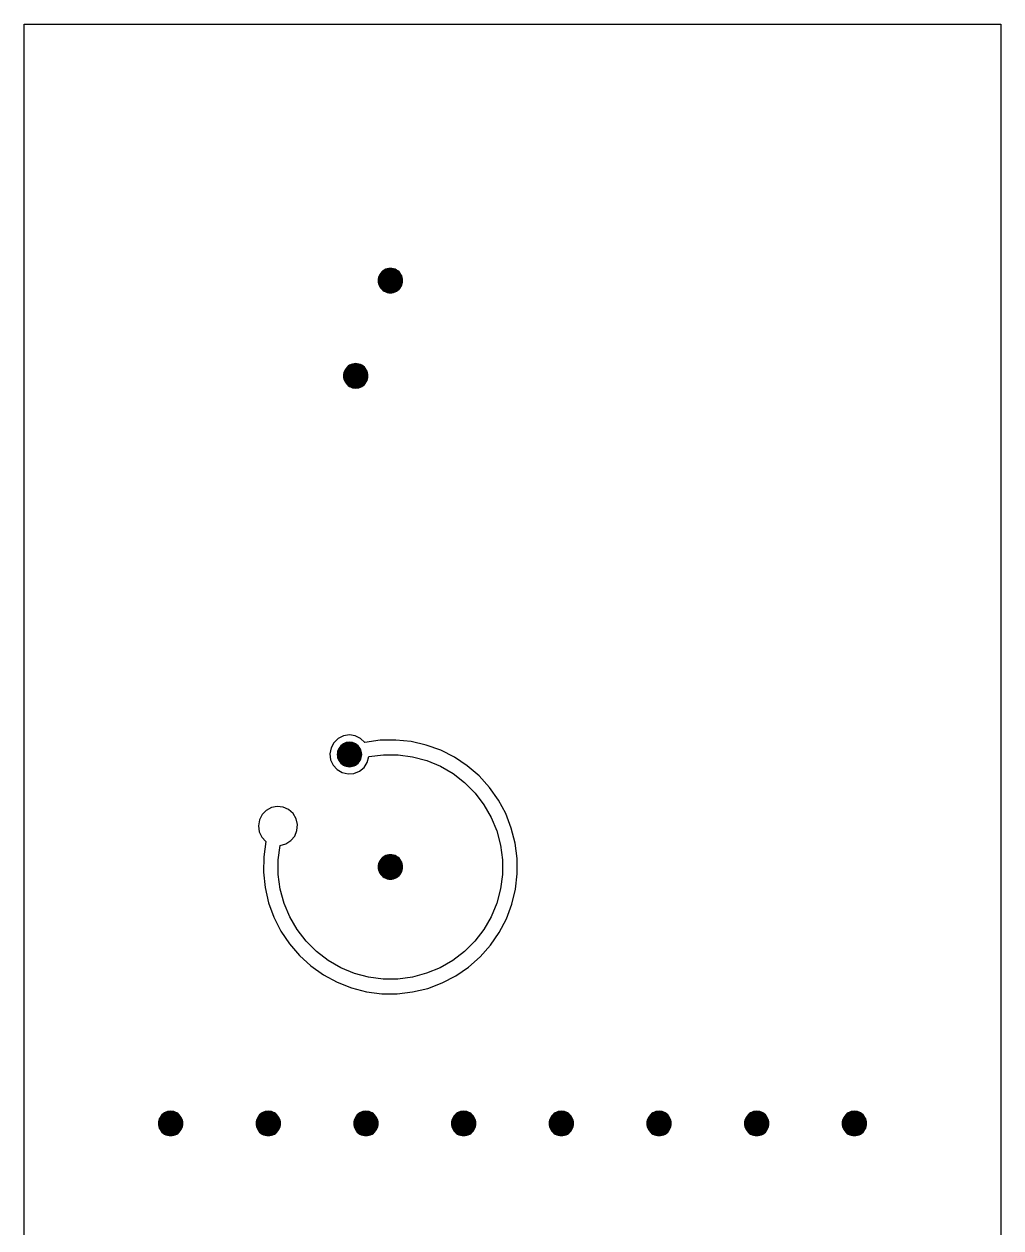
# Model space of a CAD drawing. Extents: x -2 to 177, y -6 to 16.
# Drawn here: x 18 to 22, y -0.428 to 4.5 of the extents above; entities that cross this region are included whole.
import ezdxf

# ---------------------------------------------------------------- set-up
doc = ezdxf.new("R2010")
doc.units = 0
for name, color, linetype in [('L9', 234, 'continuous'), ('Outline', 1, 'continuous'), ('V10', 227, 'continuous')]:
    doc.layers.add(name, color=color, linetype=linetype)

msp = doc.modelspace()

# ---------------------------------------------------------------- linework, layer by layer
at = {"layer": 'L9'}
for points in [[(19.55, 3.45), (19.5496, 3.4565), (19.5483, 3.4629), (19.5462, 3.4691), (19.5433, 3.475), (19.5397, 3.4804), (19.5354, 3.4854), (19.5304, 3.4897), (19.525, 3.4933), (19.5191, 3.4962), (19.5129, 3.4983), (19.5065, 3.4996), (19.5, 3.5), (19.4935, 3.4996), (19.4871, 3.4983), (19.4809, 3.4962), (19.475, 3.4933), (19.4696, 3.4897), (19.4646, 3.4854), (19.4603, 3.4804), (19.4567, 3.475), (19.4538, 3.4691), (19.4517, 3.4629), (19.4504, 3.4565), (19.45, 3.45), (19.4504, 3.4435), (19.4517, 3.4371), (19.4538, 3.4309), (19.4567, 3.425), (19.4603, 3.4196), (19.4646, 3.4146), (19.4696, 3.4103), (19.475, 3.4067), (19.4809, 3.4038), (19.4871, 3.4017), (19.4935, 3.4004), (19.5, 3.4), (19.5065, 3.4004), (19.5129, 3.4017), (19.5191, 3.4038), (19.525, 3.4067), (19.5304, 3.4103), (19.5354, 3.4146), (19.5397, 3.4196), (19.5433, 3.425), (19.5462, 3.4309), (19.5483, 3.4371), (19.5496, 3.4435), (19.55, 3.45)], [(19.4081, 3.06), (19.4076, 3.0666), (19.4064, 3.073), (19.4043, 3.0792), (19.4014, 3.085), (19.3977, 3.0905), (19.3934, 3.0954), (19.3885, 3.0997), (19.3831, 3.1033), (19.3772, 3.1062), (19.371, 3.1083), (19.3646, 3.1096), (19.3581, 3.11), (19.3515, 3.1096), (19.3451, 3.1083), (19.3389, 3.1062), (19.3331, 3.1033), (19.3276, 3.0997), (19.3227, 3.0954), (19.3184, 3.0905), (19.3148, 3.085), (19.3119, 3.0792), (19.3098, 3.073), (19.3085, 3.0666), (19.3081, 3.06), (19.3085, 3.0535), (19.3098, 3.0471), (19.3119, 3.0409), (19.3148, 3.035), (19.3184, 3.0296), (19.3227, 3.0247), (19.3276, 3.0204), (19.3331, 3.0167), (19.3389, 3.0138), (19.3451, 3.0117), (19.3515, 3.0105), (19.3581, 3.01), (19.3646, 3.0105), (19.371, 3.0117), (19.3772, 3.0138), (19.3831, 3.0167), (19.3885, 3.0204), (19.3934, 3.0247), (19.3977, 3.0296), (19.4014, 3.035), (19.4043, 3.0409), (19.4064, 3.0471), (19.4076, 3.0535), (19.4081, 3.06)], [(19.3957, 1.5594), (19.378, 1.5762), (19.356, 1.5869), (19.3319, 1.5904), (19.3078, 1.5866), (19.286, 1.5756), (19.2685, 1.5586), (19.257, 1.5371), (19.2525, 1.5131), (19.2554, 1.4889), (19.2655, 1.4666), (19.2818, 1.4485), (19.3028, 1.4361), (19.3266, 1.4307), (19.3509, 1.4326), (19.3735, 1.4418), (19.3923, 1.4574), (19.4055, 1.4779), (19.4119, 1.5015), (19.4715, 1.5091), (19.5316, 1.5089), (19.5911, 1.5009), (19.6491, 1.4852), (19.7046, 1.462), (19.7565, 1.4318), (19.8041, 1.3951), (19.8465, 1.3526), (19.883, 1.3048), (19.9129, 1.2527), (19.9358, 1.1972), (19.9513, 1.1391), (19.9591, 1.0795), (19.959, 1.0194), (19.9511, 0.9599), (19.9355, 0.9019), (19.9125, 0.8464), (19.8824, 0.7943), (19.8458, 0.7467), (19.8033, 0.7042), (19.7557, 0.6676), (19.7036, 0.6375), (19.6481, 0.6145), (19.5901, 0.5989), (19.5306, 0.591), (19.4705, 0.5909), (19.4109, 0.5987), (19.3528, 0.6142), (19.2973, 0.6371), (19.2452, 0.667), (19.1974, 0.7035), (19.1549, 0.7459), (19.1182, 0.7935), (19.088, 0.8454), (19.0648, 0.9009), (19.0491, 0.9589), (19.0411, 1.0184), (19.0409, 1.0785), (19.0485, 1.1381), (19.0721, 1.1445), (19.0926, 1.1577), (19.1082, 1.1765), (19.1174, 1.1991), (19.1193, 1.2234), (19.1139, 1.2472), (19.1015, 1.2682), (19.0834, 1.2845), (19.0611, 1.2946), (19.0369, 1.2975), (19.0129, 1.293), (18.9914, 1.2815), (18.9744, 1.264), (18.9634, 1.2422), (18.9596, 1.2181), (18.9631, 1.194), (18.9738, 1.172), (18.9906, 1.1543), (18.9817, 1.0917), (18.9805, 1.0284), (18.9869, 0.9654), (19.001, 0.9037), (19.0225, 0.8441), (19.0511, 0.7876), (19.0863, 0.735), (19.1276, 0.6871), (19.1745, 0.6445), (19.2262, 0.6079), (19.2819, 0.5779), (19.3409, 0.5549), (19.4022, 0.5393), (19.465, 0.5312), (19.5283, 0.5308), (19.5912, 0.5381), (19.6527, 0.5529), (19.712, 0.5752), (19.7681, 0.6045), (19.8203, 0.6403), (19.8677, 0.6823), (19.9097, 0.7297), (19.9455, 0.7819), (19.9748, 0.838), (19.9971, 0.8973), (20.0119, 0.9588), (20.0192, 1.0217), (20.0188, 1.085), (20.0107, 1.1478), (19.9951, 1.2091), (19.9721, 1.2681), (19.9421, 1.3238), (19.9055, 1.3755), (19.8629, 1.4224), (19.815, 1.4637), (19.7624, 1.4989), (19.7059, 1.5275), (19.6463, 1.549), (19.5846, 1.5631), (19.5216, 1.5695), (19.4583, 1.5683), (19.3957, 1.5594)], [(19.55, 1.05), (19.5496, 1.0565), (19.5483, 1.0629), (19.5462, 1.0691), (19.5433, 1.075), (19.5397, 1.0804), (19.5354, 1.0854), (19.5304, 1.0897), (19.525, 1.0933), (19.5191, 1.0962), (19.5129, 1.0983), (19.5065, 1.0996), (19.5, 1.1), (19.4935, 1.0996), (19.4871, 1.0983), (19.4809, 1.0962), (19.475, 1.0933), (19.4696, 1.0897), (19.4646, 1.0854), (19.4603, 1.0804), (19.4567, 1.075), (19.4538, 1.0691), (19.4517, 1.0629), (19.4504, 1.0565), (19.45, 1.05), (19.4504, 1.0435), (19.4517, 1.0371), (19.4538, 1.0309), (19.4567, 1.025), (19.4603, 1.0196), (19.4646, 1.0146), (19.4696, 1.0103), (19.475, 1.0067), (19.4809, 1.0038), (19.4871, 1.0017), (19.4935, 1.0004), (19.5, 1), (19.5065, 1.0004), (19.5129, 1.0017), (19.5191, 1.0038), (19.525, 1.0067), (19.5304, 1.0103), (19.5354, 1.0146), (19.5397, 1.0196), (19.5433, 1.025), (19.5462, 1.0309), (19.5483, 1.0371), (19.5496, 1.0435), (19.55, 1.05)], [(18.65, 0), (18.6496, 0.0065), (18.6483, 0.0129), (18.6462, 0.0191), (18.6433, 0.025), (18.6397, 0.0304), (18.6354, 0.0354), (18.6304, 0.0397), (18.625, 0.0433), (18.6191, 0.0462), (18.6129, 0.0483), (18.6065, 0.0496), (18.6, 0.05), (18.5935, 0.0496), (18.5871, 0.0483), (18.5809, 0.0462), (18.575, 0.0433), (18.5696, 0.0397), (18.5646, 0.0354), (18.5603, 0.0304), (18.5567, 0.025), (18.5538, 0.0191), (18.5517, 0.0129), (18.5504, 0.0065), (18.55, 0), (18.5504, -0.0065), (18.5517, -0.0129), (18.5538, -0.0191), (18.5567, -0.025), (18.5603, -0.0304), (18.5646, -0.0354), (18.5696, -0.0397), (18.575, -0.0433), (18.5809, -0.0462), (18.5871, -0.0483), (18.5935, -0.0496), (18.6, -0.05), (18.6065, -0.0496), (18.6129, -0.0483), (18.6191, -0.0462), (18.625, -0.0433), (18.6304, -0.0397), (18.6354, -0.0354), (18.6397, -0.0304), (18.6433, -0.025), (18.6462, -0.0191), (18.6483, -0.0129), (18.6496, -0.0065), (18.65, 0)], [(19.05, 0), (19.0496, 0.0065), (19.0483, 0.0129), (19.0462, 0.0191), (19.0433, 0.025), (19.0397, 0.0304), (19.0354, 0.0354), (19.0304, 0.0397), (19.025, 0.0433), (19.0191, 0.0462), (19.0129, 0.0483), (19.0065, 0.0496), (19, 0.05), (18.9935, 0.0496), (18.9871, 0.0483), (18.9809, 0.0462), (18.975, 0.0433), (18.9696, 0.0397), (18.9646, 0.0354), (18.9603, 0.0304), (18.9567, 0.025), (18.9538, 0.0191), (18.9517, 0.0129), (18.9504, 0.0065), (18.95, 0), (18.9504, -0.0065), (18.9517, -0.0129), (18.9538, -0.0191), (18.9567, -0.025), (18.9603, -0.0304), (18.9646, -0.0354), (18.9696, -0.0397), (18.975, -0.0433), (18.9809, -0.0462), (18.9871, -0.0483), (18.9935, -0.0496), (19, -0.05), (19.0065, -0.0496), (19.0129, -0.0483), (19.0191, -0.0462), (19.025, -0.0433), (19.0304, -0.0397), (19.0354, -0.0354), (19.0397, -0.0304), (19.0433, -0.025), (19.0462, -0.0191), (19.0483, -0.0129), (19.0496, -0.0065), (19.05, 0)], [(19.45, 0), (19.4496, 0.0065), (19.4483, 0.0129), (19.4462, 0.0191), (19.4433, 0.025), (19.4397, 0.0304), (19.4354, 0.0354), (19.4304, 0.0397), (19.425, 0.0433), (19.4191, 0.0462), (19.4129, 0.0483), (19.4065, 0.0496), (19.4, 0.05), (19.3935, 0.0496), (19.3871, 0.0483), (19.3809, 0.0462), (19.375, 0.0433), (19.3696, 0.0397), (19.3646, 0.0354), (19.3603, 0.0304), (19.3567, 0.025), (19.3538, 0.0191), (19.3517, 0.0129), (19.3504, 0.0065), (19.35, 0), (19.3504, -0.0065), (19.3517, -0.0129), (19.3538, -0.0191), (19.3567, -0.025), (19.3603, -0.0304), (19.3646, -0.0354), (19.3696, -0.0397), (19.375, -0.0433), (19.3809, -0.0462), (19.3871, -0.0483), (19.3935, -0.0496), (19.4, -0.05), (19.4065, -0.0496), (19.4129, -0.0483), (19.4191, -0.0462), (19.425, -0.0433), (19.4304, -0.0397), (19.4354, -0.0354), (19.4397, -0.0304), (19.4433, -0.025), (19.4462, -0.0191), (19.4483, -0.0129), (19.4496, -0.0065), (19.45, 0)], [(19.85, 0), (19.8496, 0.0065), (19.8483, 0.0129), (19.8462, 0.0191), (19.8433, 0.025), (19.8397, 0.0304), (19.8354, 0.0354), (19.8304, 0.0397), (19.825, 0.0433), (19.8191, 0.0462), (19.8129, 0.0483), (19.8065, 0.0496), (19.8, 0.05), (19.7935, 0.0496), (19.7871, 0.0483), (19.7809, 0.0462), (19.775, 0.0433), (19.7696, 0.0397), (19.7646, 0.0354), (19.7603, 0.0304), (19.7567, 0.025), (19.7538, 0.0191), (19.7517, 0.0129), (19.7504, 0.0065), (19.75, 0), (19.7504, -0.0065), (19.7517, -0.0129), (19.7538, -0.0191), (19.7567, -0.025), (19.7603, -0.0304), (19.7646, -0.0354), (19.7696, -0.0397), (19.775, -0.0433), (19.7809, -0.0462), (19.7871, -0.0483), (19.7935, -0.0496), (19.8, -0.05), (19.8065, -0.0496), (19.8129, -0.0483), (19.8191, -0.0462), (19.825, -0.0433), (19.8304, -0.0397), (19.8354, -0.0354), (19.8397, -0.0304), (19.8433, -0.025), (19.8462, -0.0191), (19.8483, -0.0129), (19.8496, -0.0065), (19.85, 0)], [(20.25, 0), (20.2496, 0.0065), (20.2483, 0.0129), (20.2462, 0.0191), (20.2433, 0.025), (20.2397, 0.0304), (20.2354, 0.0354), (20.2304, 0.0397), (20.225, 0.0433), (20.2191, 0.0462), (20.2129, 0.0483), (20.2065, 0.0496), (20.2, 0.05), (20.1935, 0.0496), (20.1871, 0.0483), (20.1809, 0.0462), (20.175, 0.0433), (20.1696, 0.0397), (20.1646, 0.0354), (20.1603, 0.0304), (20.1567, 0.025), (20.1538, 0.0191), (20.1517, 0.0129), (20.1504, 0.0065), (20.15, 0), (20.1504, -0.0065), (20.1517, -0.0129), (20.1538, -0.0191), (20.1567, -0.025), (20.1603, -0.0304), (20.1646, -0.0354), (20.1696, -0.0397), (20.175, -0.0433), (20.1809, -0.0462), (20.1871, -0.0483), (20.1935, -0.0496), (20.2, -0.05), (20.2065, -0.0496), (20.2129, -0.0483), (20.2191, -0.0462), (20.225, -0.0433), (20.2304, -0.0397), (20.2354, -0.0354), (20.2397, -0.0304), (20.2433, -0.025), (20.2462, -0.0191), (20.2483, -0.0129), (20.2496, -0.0065), (20.25, 0)], [(20.65, 0), (20.6496, 0.0065), (20.6483, 0.0129), (20.6462, 0.0191), (20.6433, 0.025), (20.6397, 0.0304), (20.6354, 0.0354), (20.6304, 0.0397), (20.625, 0.0433), (20.6191, 0.0462), (20.6129, 0.0483), (20.6065, 0.0496), (20.6, 0.05), (20.5935, 0.0496), (20.5871, 0.0483), (20.5809, 0.0462), (20.575, 0.0433), (20.5696, 0.0397), (20.5646, 0.0354), (20.5603, 0.0304), (20.5567, 0.025), (20.5538, 0.0191), (20.5517, 0.0129), (20.5504, 0.0065), (20.55, 0), (20.5504, -0.0065), (20.5517, -0.0129), (20.5538, -0.0191), (20.5567, -0.025), (20.5603, -0.0304), (20.5646, -0.0354), (20.5696, -0.0397), (20.575, -0.0433), (20.5809, -0.0462), (20.5871, -0.0483), (20.5935, -0.0496), (20.6, -0.05), (20.6065, -0.0496), (20.6129, -0.0483), (20.6191, -0.0462), (20.625, -0.0433), (20.6304, -0.0397), (20.6354, -0.0354), (20.6397, -0.0304), (20.6433, -0.025), (20.6462, -0.0191), (20.6483, -0.0129), (20.6496, -0.0065), (20.65, 0)], [(21.05, 0), (21.0496, 0.0065), (21.0483, 0.0129), (21.0462, 0.0191), (21.0433, 0.025), (21.0397, 0.0304), (21.0354, 0.0354), (21.0304, 0.0397), (21.025, 0.0433), (21.0191, 0.0462), (21.0129, 0.0483), (21.0065, 0.0496), (21, 0.05), (20.9935, 0.0496), (20.9871, 0.0483), (20.9809, 0.0462), (20.975, 0.0433), (20.9696, 0.0397), (20.9646, 0.0354), (20.9603, 0.0304), (20.9567, 0.025), (20.9538, 0.0191), (20.9517, 0.0129), (20.9504, 0.0065), (20.95, 0), (20.9504, -0.0065), (20.9517, -0.0129), (20.9538, -0.0191), (20.9567, -0.025), (20.9603, -0.0304), (20.9646, -0.0354), (20.9696, -0.0397), (20.975, -0.0433), (20.9809, -0.0462), (20.9871, -0.0483), (20.9935, -0.0496), (21, -0.05), (21.0065, -0.0496), (21.0129, -0.0483), (21.0191, -0.0462), (21.025, -0.0433), (21.0304, -0.0397), (21.0354, -0.0354), (21.0397, -0.0304), (21.0433, -0.025), (21.0462, -0.0191), (21.0483, -0.0129), (21.0496, -0.0065), (21.05, 0)], [(21.45, 0), (21.4496, 0.0065), (21.4483, 0.0129), (21.4462, 0.0191), (21.4433, 0.025), (21.4397, 0.0304), (21.4354, 0.0354), (21.4304, 0.0397), (21.425, 0.0433), (21.4191, 0.0462), (21.4129, 0.0483), (21.4065, 0.0496), (21.4, 0.05), (21.3935, 0.0496), (21.3871, 0.0483), (21.3809, 0.0462), (21.375, 0.0433), (21.3696, 0.0397), (21.3646, 0.0354), (21.3603, 0.0304), (21.3567, 0.025), (21.3538, 0.0191), (21.3517, 0.0129), (21.3504, 0.0065), (21.35, 0), (21.3504, -0.0065), (21.3517, -0.0129), (21.3538, -0.0191), (21.3567, -0.025), (21.3603, -0.0304), (21.3646, -0.0354), (21.3696, -0.0397), (21.375, -0.0433), (21.3809, -0.0462), (21.3871, -0.0483), (21.3935, -0.0496), (21.4, -0.05), (21.4065, -0.0496), (21.4129, -0.0483), (21.4191, -0.0462), (21.425, -0.0433), (21.4304, -0.0397), (21.4354, -0.0354), (21.4397, -0.0304), (21.4433, -0.025), (21.4462, -0.0191), (21.4483, -0.0129), (21.4496, -0.0065), (21.45, 0)]]:
    msp.add_lwpolyline(points, close=True, dxfattribs=at)
at = {"layer": 'Outline'}
msp.add_lwpolyline([(22, 4.5), (22, -4.5), (18, -4.5), (18, 4.5)], close=True, dxfattribs=at)
at = {"layer": 'V10'}
for points in [[(19.55, 3.45), (19.5496, 3.4565), (19.5483, 3.4629), (19.5462, 3.4691), (19.5433, 3.475), (19.5397, 3.4804), (19.5354, 3.4854), (19.5304, 3.4897), (19.525, 3.4933), (19.5191, 3.4962), (19.5129, 3.4983), (19.5065, 3.4996), (19.5, 3.5), (19.4935, 3.4996), (19.4871, 3.4983), (19.4809, 3.4962), (19.475, 3.4933), (19.4696, 3.4897), (19.4646, 3.4854), (19.4603, 3.4804), (19.4567, 3.475), (19.4538, 3.4691), (19.4517, 3.4629), (19.4504, 3.4565), (19.45, 3.45), (19.4504, 3.4435), (19.4517, 3.4371), (19.4538, 3.4309), (19.4567, 3.425), (19.4603, 3.4196), (19.4646, 3.4146), (19.4696, 3.4103), (19.475, 3.4067), (19.4809, 3.4038), (19.4871, 3.4017), (19.4935, 3.4004), (19.5, 3.4), (19.5065, 3.4004), (19.5129, 3.4017), (19.5191, 3.4038), (19.525, 3.4067), (19.5304, 3.4103), (19.5354, 3.4146), (19.5397, 3.4196), (19.5433, 3.425), (19.5462, 3.4309), (19.5483, 3.4371), (19.5496, 3.4435), (19.55, 3.45)], [(19.4081, 3.06), (19.4076, 3.0666), (19.4064, 3.073), (19.4043, 3.0792), (19.4014, 3.085), (19.3977, 3.0905), (19.3934, 3.0954), (19.3885, 3.0997), (19.3831, 3.1033), (19.3772, 3.1062), (19.371, 3.1083), (19.3646, 3.1096), (19.3581, 3.11), (19.3515, 3.1096), (19.3451, 3.1083), (19.3389, 3.1062), (19.3331, 3.1033), (19.3276, 3.0997), (19.3227, 3.0954), (19.3184, 3.0905), (19.3148, 3.085), (19.3119, 3.0792), (19.3098, 3.073), (19.3085, 3.0666), (19.3081, 3.06), (19.3085, 3.0535), (19.3098, 3.0471), (19.3119, 3.0409), (19.3148, 3.035), (19.3184, 3.0296), (19.3227, 3.0247), (19.3276, 3.0204), (19.3331, 3.0167), (19.3389, 3.0138), (19.3451, 3.0117), (19.3515, 3.0105), (19.3581, 3.01), (19.3646, 3.0105), (19.371, 3.0117), (19.3772, 3.0138), (19.3831, 3.0167), (19.3885, 3.0204), (19.3934, 3.0247), (19.3977, 3.0296), (19.4014, 3.035), (19.4043, 3.0409), (19.4064, 3.0471), (19.4076, 3.0535), (19.4081, 3.06)], [(19.3824, 1.5104), (19.382, 1.517), (19.3807, 1.5234), (19.3786, 1.5296), (19.3757, 1.5354), (19.3721, 1.5409), (19.3678, 1.5458), (19.3628, 1.5501), (19.3574, 1.5538), (19.3515, 1.5566), (19.3454, 1.5587), (19.3389, 1.56), (19.3324, 1.5604), (19.3259, 1.56), (19.3195, 1.5587), (19.3133, 1.5566), (19.3074, 1.5538), (19.302, 1.5501), (19.2971, 1.5458), (19.2927, 1.5409), (19.2891, 1.5354), (19.2862, 1.5296), (19.2841, 1.5234), (19.2828, 1.517), (19.2824, 1.5104), (19.2828, 1.5039), (19.2841, 1.4975), (19.2862, 1.4913), (19.2891, 1.4854), (19.2927, 1.48), (19.2971, 1.4751), (19.302, 1.4708), (19.3074, 1.4671), (19.3133, 1.4643), (19.3195, 1.4622), (19.3259, 1.4609), (19.3324, 1.4604), (19.3389, 1.4609), (19.3454, 1.4622), (19.3515, 1.4643), (19.3574, 1.4671), (19.3628, 1.4708), (19.3678, 1.4751), (19.3721, 1.48), (19.3757, 1.4854), (19.3786, 1.4913), (19.3807, 1.4975), (19.382, 1.5039), (19.3824, 1.5104)], [(19.55, 1.05), (19.5496, 1.0565), (19.5483, 1.0629), (19.5462, 1.0691), (19.5433, 1.075), (19.5397, 1.0804), (19.5354, 1.0854), (19.5304, 1.0897), (19.525, 1.0933), (19.5191, 1.0962), (19.5129, 1.0983), (19.5065, 1.0996), (19.5, 1.1), (19.4935, 1.0996), (19.4871, 1.0983), (19.4809, 1.0962), (19.475, 1.0933), (19.4696, 1.0897), (19.4646, 1.0854), (19.4603, 1.0804), (19.4567, 1.075), (19.4538, 1.0691), (19.4517, 1.0629), (19.4504, 1.0565), (19.45, 1.05), (19.4504, 1.0435), (19.4517, 1.0371), (19.4538, 1.0309), (19.4567, 1.025), (19.4603, 1.0196), (19.4646, 1.0146), (19.4696, 1.0103), (19.475, 1.0067), (19.4809, 1.0038), (19.4871, 1.0017), (19.4935, 1.0004), (19.5, 1), (19.5065, 1.0004), (19.5129, 1.0017), (19.5191, 1.0038), (19.525, 1.0067), (19.5304, 1.0103), (19.5354, 1.0146), (19.5397, 1.0196), (19.5433, 1.025), (19.5462, 1.0309), (19.5483, 1.0371), (19.5496, 1.0435), (19.55, 1.05)], [(18.65, 0), (18.6496, 0.0065), (18.6483, 0.0129), (18.6462, 0.0191), (18.6433, 0.025), (18.6397, 0.0304), (18.6354, 0.0354), (18.6304, 0.0397), (18.625, 0.0433), (18.6191, 0.0462), (18.6129, 0.0483), (18.6065, 0.0496), (18.6, 0.05), (18.5935, 0.0496), (18.5871, 0.0483), (18.5809, 0.0462), (18.575, 0.0433), (18.5696, 0.0397), (18.5646, 0.0354), (18.5603, 0.0304), (18.5567, 0.025), (18.5538, 0.0191), (18.5517, 0.0129), (18.5504, 0.0065), (18.55, 0), (18.5504, -0.0065), (18.5517, -0.0129), (18.5538, -0.0191), (18.5567, -0.025), (18.5603, -0.0304), (18.5646, -0.0354), (18.5696, -0.0397), (18.575, -0.0433), (18.5809, -0.0462), (18.5871, -0.0483), (18.5935, -0.0496), (18.6, -0.05), (18.6065, -0.0496), (18.6129, -0.0483), (18.6191, -0.0462), (18.625, -0.0433), (18.6304, -0.0397), (18.6354, -0.0354), (18.6397, -0.0304), (18.6433, -0.025), (18.6462, -0.0191), (18.6483, -0.0129), (18.6496, -0.0065), (18.65, 0)], [(19.05, 0), (19.0496, 0.0065), (19.0483, 0.0129), (19.0462, 0.0191), (19.0433, 0.025), (19.0397, 0.0304), (19.0354, 0.0354), (19.0304, 0.0397), (19.025, 0.0433), (19.0191, 0.0462), (19.0129, 0.0483), (19.0065, 0.0496), (19, 0.05), (18.9935, 0.0496), (18.9871, 0.0483), (18.9809, 0.0462), (18.975, 0.0433), (18.9696, 0.0397), (18.9646, 0.0354), (18.9603, 0.0304), (18.9567, 0.025), (18.9538, 0.0191), (18.9517, 0.0129), (18.9504, 0.0065), (18.95, 0), (18.9504, -0.0065), (18.9517, -0.0129), (18.9538, -0.0191), (18.9567, -0.025), (18.9603, -0.0304), (18.9646, -0.0354), (18.9696, -0.0397), (18.975, -0.0433), (18.9809, -0.0462), (18.9871, -0.0483), (18.9935, -0.0496), (19, -0.05), (19.0065, -0.0496), (19.0129, -0.0483), (19.0191, -0.0462), (19.025, -0.0433), (19.0304, -0.0397), (19.0354, -0.0354), (19.0397, -0.0304), (19.0433, -0.025), (19.0462, -0.0191), (19.0483, -0.0129), (19.0496, -0.0065), (19.05, 0)], [(19.45, 0), (19.4496, 0.0065), (19.4483, 0.0129), (19.4462, 0.0191), (19.4433, 0.025), (19.4397, 0.0304), (19.4354, 0.0354), (19.4304, 0.0397), (19.425, 0.0433), (19.4191, 0.0462), (19.4129, 0.0483), (19.4065, 0.0496), (19.4, 0.05), (19.3935, 0.0496), (19.3871, 0.0483), (19.3809, 0.0462), (19.375, 0.0433), (19.3696, 0.0397), (19.3646, 0.0354), (19.3603, 0.0304), (19.3567, 0.025), (19.3538, 0.0191), (19.3517, 0.0129), (19.3504, 0.0065), (19.35, 0), (19.3504, -0.0065), (19.3517, -0.0129), (19.3538, -0.0191), (19.3567, -0.025), (19.3603, -0.0304), (19.3646, -0.0354), (19.3696, -0.0397), (19.375, -0.0433), (19.3809, -0.0462), (19.3871, -0.0483), (19.3935, -0.0496), (19.4, -0.05), (19.4065, -0.0496), (19.4129, -0.0483), (19.4191, -0.0462), (19.425, -0.0433), (19.4304, -0.0397), (19.4354, -0.0354), (19.4397, -0.0304), (19.4433, -0.025), (19.4462, -0.0191), (19.4483, -0.0129), (19.4496, -0.0065), (19.45, 0)], [(19.85, 0), (19.8496, 0.0065), (19.8483, 0.0129), (19.8462, 0.0191), (19.8433, 0.025), (19.8397, 0.0304), (19.8354, 0.0354), (19.8304, 0.0397), (19.825, 0.0433), (19.8191, 0.0462), (19.8129, 0.0483), (19.8065, 0.0496), (19.8, 0.05), (19.7935, 0.0496), (19.7871, 0.0483), (19.7809, 0.0462), (19.775, 0.0433), (19.7696, 0.0397), (19.7646, 0.0354), (19.7603, 0.0304), (19.7567, 0.025), (19.7538, 0.0191), (19.7517, 0.0129), (19.7504, 0.0065), (19.75, 0), (19.7504, -0.0065), (19.7517, -0.0129), (19.7538, -0.0191), (19.7567, -0.025), (19.7603, -0.0304), (19.7646, -0.0354), (19.7696, -0.0397), (19.775, -0.0433), (19.7809, -0.0462), (19.7871, -0.0483), (19.7935, -0.0496), (19.8, -0.05), (19.8065, -0.0496), (19.8129, -0.0483), (19.8191, -0.0462), (19.825, -0.0433), (19.8304, -0.0397), (19.8354, -0.0354), (19.8397, -0.0304), (19.8433, -0.025), (19.8462, -0.0191), (19.8483, -0.0129), (19.8496, -0.0065), (19.85, 0)], [(20.25, 0), (20.2496, 0.0065), (20.2483, 0.0129), (20.2462, 0.0191), (20.2433, 0.025), (20.2397, 0.0304), (20.2354, 0.0354), (20.2304, 0.0397), (20.225, 0.0433), (20.2191, 0.0462), (20.2129, 0.0483), (20.2065, 0.0496), (20.2, 0.05), (20.1935, 0.0496), (20.1871, 0.0483), (20.1809, 0.0462), (20.175, 0.0433), (20.1696, 0.0397), (20.1646, 0.0354), (20.1603, 0.0304), (20.1567, 0.025), (20.1538, 0.0191), (20.1517, 0.0129), (20.1504, 0.0065), (20.15, 0), (20.1504, -0.0065), (20.1517, -0.0129), (20.1538, -0.0191), (20.1567, -0.025), (20.1603, -0.0304), (20.1646, -0.0354), (20.1696, -0.0397), (20.175, -0.0433), (20.1809, -0.0462), (20.1871, -0.0483), (20.1935, -0.0496), (20.2, -0.05), (20.2065, -0.0496), (20.2129, -0.0483), (20.2191, -0.0462), (20.225, -0.0433), (20.2304, -0.0397), (20.2354, -0.0354), (20.2397, -0.0304), (20.2433, -0.025), (20.2462, -0.0191), (20.2483, -0.0129), (20.2496, -0.0065), (20.25, 0)], [(20.65, 0), (20.6496, 0.0065), (20.6483, 0.0129), (20.6462, 0.0191), (20.6433, 0.025), (20.6397, 0.0304), (20.6354, 0.0354), (20.6304, 0.0397), (20.625, 0.0433), (20.6191, 0.0462), (20.6129, 0.0483), (20.6065, 0.0496), (20.6, 0.05), (20.5935, 0.0496), (20.5871, 0.0483), (20.5809, 0.0462), (20.575, 0.0433), (20.5696, 0.0397), (20.5646, 0.0354), (20.5603, 0.0304), (20.5567, 0.025), (20.5538, 0.0191), (20.5517, 0.0129), (20.5504, 0.0065), (20.55, 0), (20.5504, -0.0065), (20.5517, -0.0129), (20.5538, -0.0191), (20.5567, -0.025), (20.5603, -0.0304), (20.5646, -0.0354), (20.5696, -0.0397), (20.575, -0.0433), (20.5809, -0.0462), (20.5871, -0.0483), (20.5935, -0.0496), (20.6, -0.05), (20.6065, -0.0496), (20.6129, -0.0483), (20.6191, -0.0462), (20.625, -0.0433), (20.6304, -0.0397), (20.6354, -0.0354), (20.6397, -0.0304), (20.6433, -0.025), (20.6462, -0.0191), (20.6483, -0.0129), (20.6496, -0.0065), (20.65, 0)], [(21.05, 0), (21.0496, 0.0065), (21.0483, 0.0129), (21.0462, 0.0191), (21.0433, 0.025), (21.0397, 0.0304), (21.0354, 0.0354), (21.0304, 0.0397), (21.025, 0.0433), (21.0191, 0.0462), (21.0129, 0.0483), (21.0065, 0.0496), (21, 0.05), (20.9935, 0.0496), (20.9871, 0.0483), (20.9809, 0.0462), (20.975, 0.0433), (20.9696, 0.0397), (20.9646, 0.0354), (20.9603, 0.0304), (20.9567, 0.025), (20.9538, 0.0191), (20.9517, 0.0129), (20.9504, 0.0065), (20.95, 0), (20.9504, -0.0065), (20.9517, -0.0129), (20.9538, -0.0191), (20.9567, -0.025), (20.9603, -0.0304), (20.9646, -0.0354), (20.9696, -0.0397), (20.975, -0.0433), (20.9809, -0.0462), (20.9871, -0.0483), (20.9935, -0.0496), (21, -0.05), (21.0065, -0.0496), (21.0129, -0.0483), (21.0191, -0.0462), (21.025, -0.0433), (21.0304, -0.0397), (21.0354, -0.0354), (21.0397, -0.0304), (21.0433, -0.025), (21.0462, -0.0191), (21.0483, -0.0129), (21.0496, -0.0065), (21.05, 0)], [(21.45, 0), (21.4496, 0.0065), (21.4483, 0.0129), (21.4462, 0.0191), (21.4433, 0.025), (21.4397, 0.0304), (21.4354, 0.0354), (21.4304, 0.0397), (21.425, 0.0433), (21.4191, 0.0462), (21.4129, 0.0483), (21.4065, 0.0496), (21.4, 0.05), (21.3935, 0.0496), (21.3871, 0.0483), (21.3809, 0.0462), (21.375, 0.0433), (21.3696, 0.0397), (21.3646, 0.0354), (21.3603, 0.0304), (21.3567, 0.025), (21.3538, 0.0191), (21.3517, 0.0129), (21.3504, 0.0065), (21.35, 0), (21.3504, -0.0065), (21.3517, -0.0129), (21.3538, -0.0191), (21.3567, -0.025), (21.3603, -0.0304), (21.3646, -0.0354), (21.3696, -0.0397), (21.375, -0.0433), (21.3809, -0.0462), (21.3871, -0.0483), (21.3935, -0.0496), (21.4, -0.05), (21.4065, -0.0496), (21.4129, -0.0483), (21.4191, -0.0462), (21.425, -0.0433), (21.4304, -0.0397), (21.4354, -0.0354), (21.4397, -0.0304), (21.4433, -0.025), (21.4462, -0.0191), (21.4483, -0.0129), (21.4496, -0.0065), (21.45, 0)]]:
    msp.add_lwpolyline(points, close=True, dxfattribs=at)
for points in [[(19.5, 3.5), (19.4809, 3.4962), (19.5, 3.45)], [(19.5191, 3.4962), (19.5, 3.5), (19.5, 3.45)], [(19.4538, 3.4691), (19.45, 3.45), (19.5, 3.45)], [(19.45, 3.45), (19.4538, 3.4309), (19.5, 3.45)], [(19.4646, 3.4854), (19.4538, 3.4691), (19.5, 3.45)], [(19.4538, 3.4309), (19.4646, 3.4146), (19.5, 3.45)], [(19.4809, 3.4962), (19.4646, 3.4854), (19.5, 3.45)], [(19.4646, 3.4146), (19.4809, 3.4038), (19.5, 3.45)], [(19.4809, 3.4038), (19.5, 3.4), (19.5, 3.45)], [(19.5354, 3.4854), (19.5191, 3.4962), (19.5, 3.45)], [(19.5462, 3.4691), (19.5354, 3.4854), (19.5, 3.45)], [(19.55, 3.45), (19.5462, 3.4691), (19.5, 3.45)], [(19.5, 3.4), (19.5191, 3.4038), (19.5, 3.45)], [(19.5191, 3.4038), (19.5354, 3.4146), (19.5, 3.45)], [(19.5354, 3.4146), (19.5462, 3.4309), (19.5, 3.45)], [(19.5462, 3.4309), (19.55, 3.45), (19.5, 3.45)], [(19.3389, 3.1062), (19.3227, 3.0954), (19.3581, 3.06)], [(19.3581, 3.11), (19.3389, 3.1062), (19.3581, 3.06)], [(19.3772, 3.1062), (19.3581, 3.11), (19.3581, 3.06)], [(19.3934, 3.0954), (19.3772, 3.1062), (19.3581, 3.06)], [(19.3119, 3.0792), (19.3081, 3.06), (19.3581, 3.06)], [(19.3081, 3.06), (19.3119, 3.0409), (19.3581, 3.06)], [(19.3227, 3.0954), (19.3119, 3.0792), (19.3581, 3.06)], [(19.3119, 3.0409), (19.3227, 3.0247), (19.3581, 3.06)], [(19.3227, 3.0247), (19.3389, 3.0138), (19.3581, 3.06)], [(19.3389, 3.0138), (19.3581, 3.01), (19.3581, 3.06)], [(19.4043, 3.0792), (19.3934, 3.0954), (19.3581, 3.06)], [(19.4081, 3.06), (19.4043, 3.0792), (19.3581, 3.06)], [(19.3581, 3.01), (19.3772, 3.0138), (19.3581, 3.06)], [(19.3772, 3.0138), (19.3934, 3.0247), (19.3581, 3.06)], [(19.3934, 3.0247), (19.4043, 3.0409), (19.3581, 3.06)], [(19.4043, 3.0409), (19.4081, 3.06), (19.3581, 3.06)], [(19.2862, 1.5296), (19.2824, 1.5104), (19.3324, 1.5104)], [(19.2971, 1.5458), (19.2862, 1.5296), (19.3324, 1.5104)], [(19.3133, 1.5566), (19.2971, 1.5458), (19.3324, 1.5104)], [(19.3324, 1.5604), (19.3133, 1.5566), (19.3324, 1.5104)], [(19.3515, 1.5566), (19.3324, 1.5604), (19.3324, 1.5104)], [(19.3678, 1.5458), (19.3515, 1.5566), (19.3324, 1.5104)], [(19.3786, 1.5296), (19.3678, 1.5458), (19.3324, 1.5104)], [(19.3824, 1.5104), (19.3786, 1.5296), (19.3324, 1.5104)], [(19.2824, 1.5104), (19.2862, 1.4913), (19.3324, 1.5104)], [(19.2862, 1.4913), (19.2971, 1.4751), (19.3324, 1.5104)], [(19.2971, 1.4751), (19.3133, 1.4643), (19.3324, 1.5104)], [(19.3133, 1.4643), (19.3324, 1.4604), (19.3324, 1.5104)], [(19.3324, 1.4604), (19.3515, 1.4643), (19.3324, 1.5104)], [(19.3515, 1.4643), (19.3678, 1.4751), (19.3324, 1.5104)], [(19.3678, 1.4751), (19.3786, 1.4913), (19.3324, 1.5104)], [(19.3786, 1.4913), (19.3824, 1.5104), (19.3324, 1.5104)], [(19.4646, 1.0854), (19.4538, 1.0691), (19.5, 1.05)], [(19.4809, 1.0962), (19.4646, 1.0854), (19.5, 1.05)], [(19.5, 1.1), (19.4809, 1.0962), (19.5, 1.05)], [(19.5191, 1.0962), (19.5, 1.1), (19.5, 1.05)], [(19.5354, 1.0854), (19.5191, 1.0962), (19.5, 1.05)], [(19.5462, 1.0691), (19.5354, 1.0854), (19.5, 1.05)], [(19.4538, 1.0691), (19.45, 1.05), (19.5, 1.05)], [(19.45, 1.05), (19.4538, 1.0309), (19.5, 1.05)], [(19.4538, 1.0309), (19.4646, 1.0146), (19.5, 1.05)], [(19.4646, 1.0146), (19.4809, 1.0038), (19.5, 1.05)], [(19.4809, 1.0038), (19.5, 1), (19.5, 1.05)], [(19.55, 1.05), (19.5462, 1.0691), (19.5, 1.05)], [(19.5, 1), (19.5191, 1.0038), (19.5, 1.05)], [(19.5191, 1.0038), (19.5354, 1.0146), (19.5, 1.05)], [(19.5354, 1.0146), (19.5462, 1.0309), (19.5, 1.05)], [(19.5462, 1.0309), (19.55, 1.05), (19.5, 1.05)], [(18.6, 0.05), (18.5809, 0.0462), (18.6, 0)], [(18.6191, 0.0462), (18.6, 0.05), (18.6, 0)], [(19, 0.05), (18.9809, 0.0462), (19, 0)], [(19.0191, 0.0462), (19, 0.05), (19, 0)], [(19.4, 0.05), (19.3809, 0.0462), (19.4, 0)], [(19.4191, 0.0462), (19.4, 0.05), (19.4, 0)], [(19.8, 0.05), (19.7809, 0.0462), (19.8, 0)], [(19.8191, 0.0462), (19.8, 0.05), (19.8, 0)], [(20.2, 0.05), (20.1809, 0.0462), (20.2, 0)], [(20.2191, 0.0462), (20.2, 0.05), (20.2, 0)], [(20.6, 0.05), (20.5809, 0.0462), (20.6, 0)], [(20.6191, 0.0462), (20.6, 0.05), (20.6, 0)], [(21, 0.05), (20.9809, 0.0462), (21, 0)], [(21.0191, 0.0462), (21, 0.05), (21, 0)], [(21.4, 0.05), (21.3809, 0.0462), (21.4, 0)], [(21.4191, 0.0462), (21.4, 0.05), (21.4, 0)], [(18.5538, 0.0191), (18.55, 0), (18.6, 0)], [(18.5646, 0.0354), (18.5538, 0.0191), (18.6, 0)], [(18.5809, 0.0462), (18.5646, 0.0354), (18.6, 0)], [(18.6354, 0.0354), (18.6191, 0.0462), (18.6, 0)], [(18.6462, 0.0191), (18.6354, 0.0354), (18.6, 0)], [(18.65, 0), (18.6462, 0.0191), (18.6, 0)], [(18.9538, 0.0191), (18.95, 0), (19, 0)], [(18.9646, 0.0354), (18.9538, 0.0191), (19, 0)], [(18.9809, 0.0462), (18.9646, 0.0354), (19, 0)], [(19.0354, 0.0354), (19.0191, 0.0462), (19, 0)], [(19.0462, 0.0191), (19.0354, 0.0354), (19, 0)], [(19.05, 0), (19.0462, 0.0191), (19, 0)], [(19.3538, 0.0191), (19.35, 0), (19.4, 0)], [(19.3646, 0.0354), (19.3538, 0.0191), (19.4, 0)], [(19.3809, 0.0462), (19.3646, 0.0354), (19.4, 0)], [(19.4354, 0.0354), (19.4191, 0.0462), (19.4, 0)], [(19.4462, 0.0191), (19.4354, 0.0354), (19.4, 0)], [(19.45, 0), (19.4462, 0.0191), (19.4, 0)], [(19.7538, 0.0191), (19.75, 0), (19.8, 0)], [(19.7646, 0.0354), (19.7538, 0.0191), (19.8, 0)], [(19.7809, 0.0462), (19.7646, 0.0354), (19.8, 0)], [(19.8354, 0.0354), (19.8191, 0.0462), (19.8, 0)], [(19.8462, 0.0191), (19.8354, 0.0354), (19.8, 0)], [(19.85, 0), (19.8462, 0.0191), (19.8, 0)], [(20.1538, 0.0191), (20.15, 0), (20.2, 0)], [(20.1646, 0.0354), (20.1538, 0.0191), (20.2, 0)], [(20.1809, 0.0462), (20.1646, 0.0354), (20.2, 0)], [(20.2354, 0.0354), (20.2191, 0.0462), (20.2, 0)], [(20.2462, 0.0191), (20.2354, 0.0354), (20.2, 0)], [(20.25, 0), (20.2462, 0.0191), (20.2, 0)], [(20.5538, 0.0191), (20.55, 0), (20.6, 0)], [(20.5646, 0.0354), (20.5538, 0.0191), (20.6, 0)], [(20.5809, 0.0462), (20.5646, 0.0354), (20.6, 0)], [(20.6354, 0.0354), (20.6191, 0.0462), (20.6, 0)], [(20.6462, 0.0191), (20.6354, 0.0354), (20.6, 0)], [(20.65, 0), (20.6462, 0.0191), (20.6, 0)], [(20.9538, 0.0191), (20.95, 0), (21, 0)], [(20.9646, 0.0354), (20.9538, 0.0191), (21, 0)], [(20.9809, 0.0462), (20.9646, 0.0354), (21, 0)], [(21.0354, 0.0354), (21.0191, 0.0462), (21, 0)], [(21.0462, 0.0191), (21.0354, 0.0354), (21, 0)], [(21.05, 0), (21.0462, 0.0191), (21, 0)], [(21.3538, 0.0191), (21.35, 0), (21.4, 0)], [(21.3646, 0.0354), (21.3538, 0.0191), (21.4, 0)], [(21.3809, 0.0462), (21.3646, 0.0354), (21.4, 0)], [(21.4354, 0.0354), (21.4191, 0.0462), (21.4, 0)], [(21.4462, 0.0191), (21.4354, 0.0354), (21.4, 0)], [(21.45, 0), (21.4462, 0.0191), (21.4, 0)], [(18.55, 0), (18.5538, -0.0191), (18.6, 0)], [(18.5538, -0.0191), (18.5646, -0.0354), (18.6, 0)], [(18.5646, -0.0354), (18.5809, -0.0462), (18.6, 0)], [(18.5809, -0.0462), (18.6, -0.05), (18.6, 0)], [(18.6, -0.05), (18.6191, -0.0462), (18.6, 0)], [(18.6191, -0.0462), (18.6354, -0.0354), (18.6, 0)], [(18.6354, -0.0354), (18.6462, -0.0191), (18.6, 0)], [(18.6462, -0.0191), (18.65, 0), (18.6, 0)], [(18.95, 0), (18.9538, -0.0191), (19, 0)], [(18.9538, -0.0191), (18.9646, -0.0354), (19, 0)], [(18.9646, -0.0354), (18.9809, -0.0462), (19, 0)], [(18.9809, -0.0462), (19, -0.05), (19, 0)], [(19, -0.05), (19.0191, -0.0462), (19, 0)], [(19.0191, -0.0462), (19.0354, -0.0354), (19, 0)], [(19.0354, -0.0354), (19.0462, -0.0191), (19, 0)], [(19.0462, -0.0191), (19.05, 0), (19, 0)], [(19.35, 0), (19.3538, -0.0191), (19.4, 0)], [(19.3538, -0.0191), (19.3646, -0.0354), (19.4, 0)], [(19.3646, -0.0354), (19.3809, -0.0462), (19.4, 0)], [(19.3809, -0.0462), (19.4, -0.05), (19.4, 0)], [(19.4, -0.05), (19.4191, -0.0462), (19.4, 0)], [(19.4191, -0.0462), (19.4354, -0.0354), (19.4, 0)], [(19.4354, -0.0354), (19.4462, -0.0191), (19.4, 0)], [(19.4462, -0.0191), (19.45, 0), (19.4, 0)], [(19.75, 0), (19.7538, -0.0191), (19.8, 0)], [(19.7538, -0.0191), (19.7646, -0.0354), (19.8, 0)], [(19.7646, -0.0354), (19.7809, -0.0462), (19.8, 0)], [(19.7809, -0.0462), (19.8, -0.05), (19.8, 0)], [(19.8, -0.05), (19.8191, -0.0462), (19.8, 0)], [(19.8191, -0.0462), (19.8354, -0.0354), (19.8, 0)], [(19.8354, -0.0354), (19.8462, -0.0191), (19.8, 0)], [(19.8462, -0.0191), (19.85, 0), (19.8, 0)], [(20.15, 0), (20.1538, -0.0191), (20.2, 0)], [(20.1538, -0.0191), (20.1646, -0.0354), (20.2, 0)], [(20.1646, -0.0354), (20.1809, -0.0462), (20.2, 0)], [(20.1809, -0.0462), (20.2, -0.05), (20.2, 0)], [(20.2, -0.05), (20.2191, -0.0462), (20.2, 0)], [(20.2191, -0.0462), (20.2354, -0.0354), (20.2, 0)], [(20.2354, -0.0354), (20.2462, -0.0191), (20.2, 0)], [(20.2462, -0.0191), (20.25, 0), (20.2, 0)], [(20.55, 0), (20.5538, -0.0191), (20.6, 0)], [(20.5538, -0.0191), (20.5646, -0.0354), (20.6, 0)], [(20.5646, -0.0354), (20.5809, -0.0462), (20.6, 0)], [(20.5809, -0.0462), (20.6, -0.05), (20.6, 0)], [(20.6, -0.05), (20.6191, -0.0462), (20.6, 0)], [(20.6191, -0.0462), (20.6354, -0.0354), (20.6, 0)], [(20.6354, -0.0354), (20.6462, -0.0191), (20.6, 0)], [(20.6462, -0.0191), (20.65, 0), (20.6, 0)], [(20.95, 0), (20.9538, -0.0191), (21, 0)], [(20.9538, -0.0191), (20.9646, -0.0354), (21, 0)], [(20.9646, -0.0354), (20.9809, -0.0462), (21, 0)], [(20.9809, -0.0462), (21, -0.05), (21, 0)], [(21, -0.05), (21.0191, -0.0462), (21, 0)], [(21.0191, -0.0462), (21.0354, -0.0354), (21, 0)], [(21.0354, -0.0354), (21.0462, -0.0191), (21, 0)], [(21.0462, -0.0191), (21.05, 0), (21, 0)], [(21.35, 0), (21.3538, -0.0191), (21.4, 0)], [(21.3538, -0.0191), (21.3646, -0.0354), (21.4, 0)], [(21.3646, -0.0354), (21.3809, -0.0462), (21.4, 0)], [(21.3809, -0.0462), (21.4, -0.05), (21.4, 0)], [(21.4, -0.05), (21.4191, -0.0462), (21.4, 0)], [(21.4191, -0.0462), (21.4354, -0.0354), (21.4, 0)], [(21.4354, -0.0354), (21.4462, -0.0191), (21.4, 0)], [(21.4462, -0.0191), (21.45, 0), (21.4, 0)]]:
    msp.add_solid(points, dxfattribs=at)

doc.saveas('drawing.dxf')
